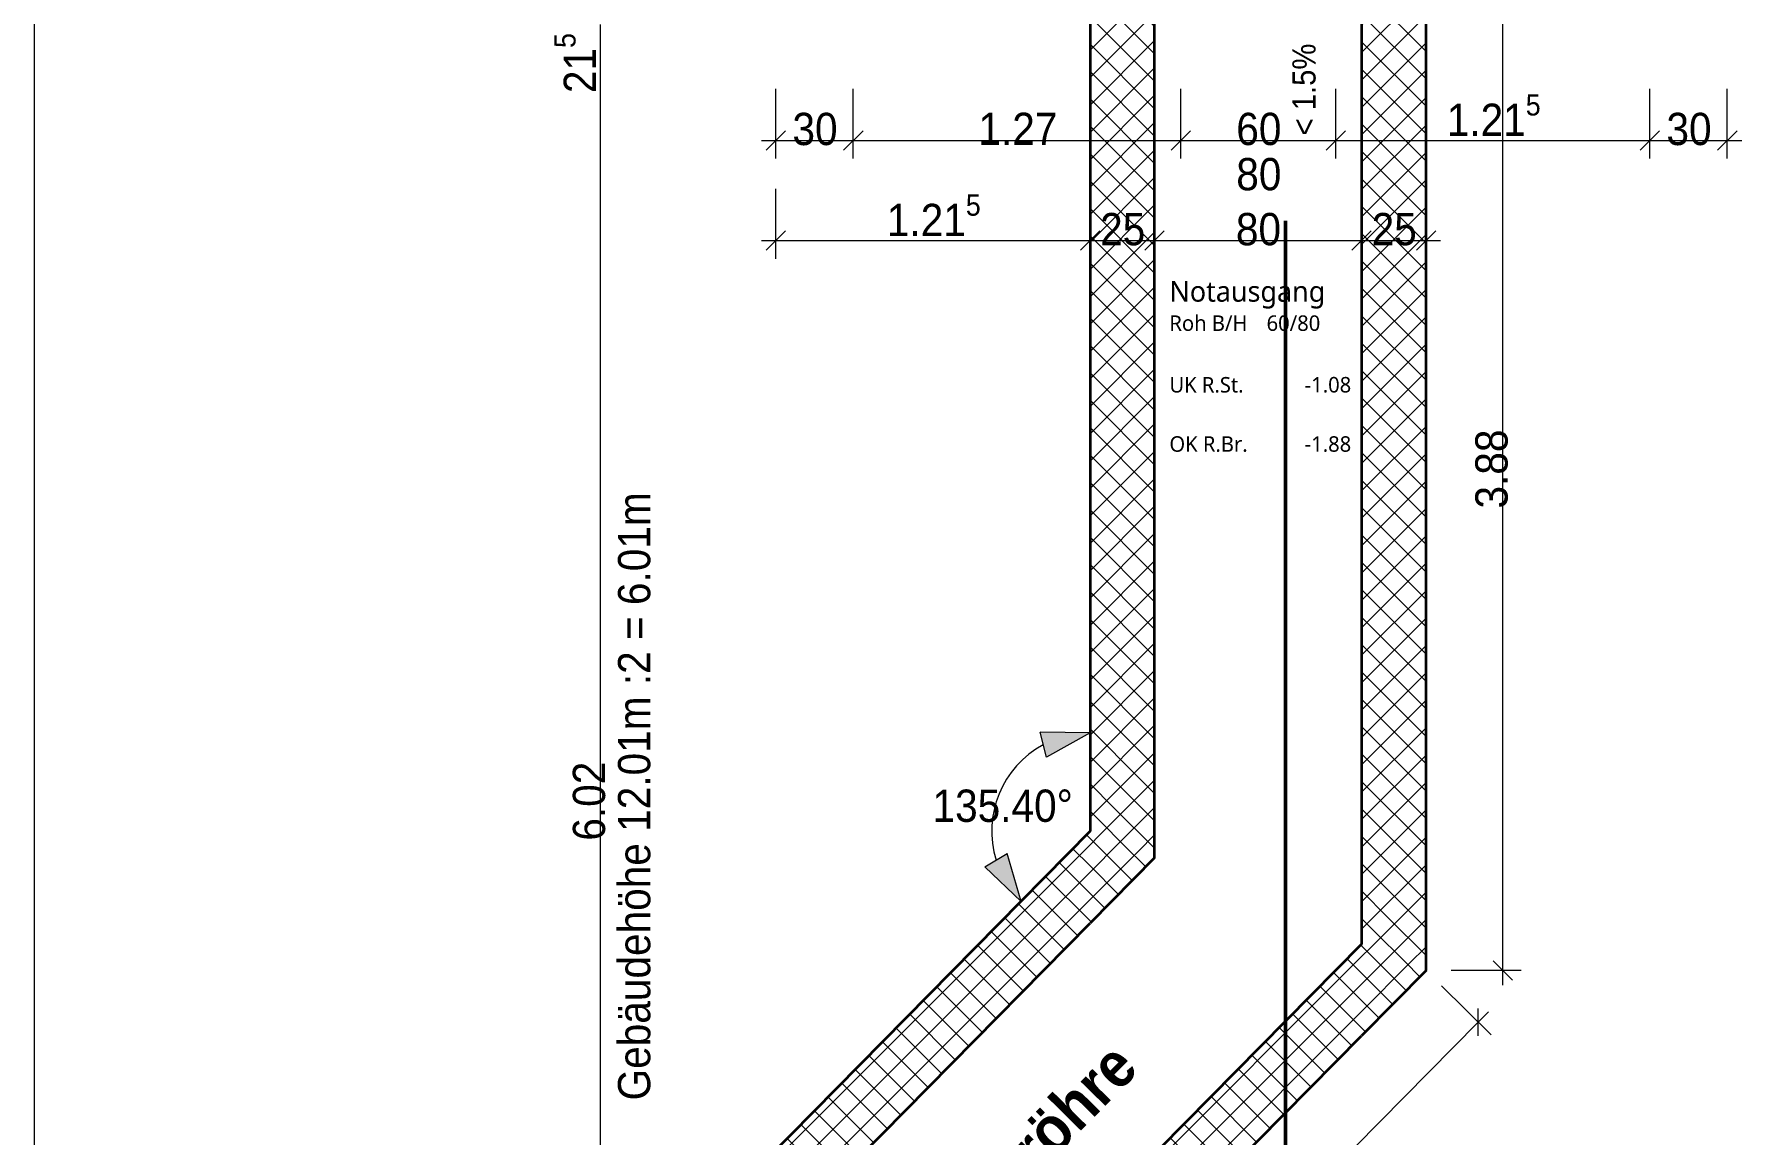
# Model space of a CAD drawing. Header units: metres. Extents: x -0.64 to 0.89, y -0.01 to 0.61.
# Drawn here: x 0.005 to 0.1373, y 0.1505 to 0.2357 of the extents above; entities that cross this region are included whole.
import ezdxf
from ezdxf.xclip import XClip

# ---------------------------------------------------------------- set-up
doc = ezdxf.new("R2010")
doc.units = ezdxf.units.M
doc.header["$MEASUREMENT"] = 0
doc.header["$XCLIPFRAME"] = 0
doc.linetypes.add('Strichpunkt 6_2_2mm Schnitt', pattern=[0.01, 0.006, -0.002, 0, -0.002])
for name, color, linetype in [('011_Stift 1.Grau', 7, 'Continuous'), ('015 Innenwände', 7, 'Continuous'), ('015 Innenwände Bauteilschraffuren', 7, 'Continuous'), ('060 Möbel Einbau', 7, 'Continuous'), ('107 Schutzraum', 7, 'Continuous'), ('160 Beschriftungen Ausführung', 7, 'Continuous'), ('340 Schutzraum', 7, 'Continuous'), ('910 Layout Planrahmen', 7, 'Continuous')]:
    doc.layers.add(name, color=color, linetype=linetype)
doc.styles.add('ERSTELLTER_STIL_4', font='')
doc.styles.add('ERSTELLTER_STIL_5', font='Arial.ttf', dxfattribs={"width": 0.9})
doc.styles.add('ERSTELLTER_STIL_6', font='Arial Bold.ttf', dxfattribs={"width": 0.9})
doc.styles.get('ERSTELLTER_STIL_4').set_extended_font_data('Noto Sans')
pattern_1 = [(44.99999999999999, (0.5632624936329055, 0.7045894040556212), (-0.001060660171779821, 0.001060660171779822), []), (135.0000000000002, (0.5632624936329055, 0.7045894040556212), (0.001060660171779818, 0.001060660171779824), [])]

# ---------------------------------------------------------------- blocks, each defined once
blk = doc.blocks.new('Zeichnung_2_1', base_point=(0.5632624936329055, 0.7045894040556212))
at = {"layer": '015 Innenwände Bauteilschraffuren', "linetype": 'Continuous', "lineweight": 0, "true_color": 0x000000}
h = blk.add_hatch(dxfattribs=at)
h.set_pattern_fill('Beton_0001', color=18, style=0, pattern_type=2)
h.set_pattern_definition(pattern_1)
h.paths.add_polyline_path([(0.0917891782163675, 0.1790677878106347), (0.0917891782163675, 0.239476264898043), (0.0867891782163675, 0.239476264898043), (0.0867891782163675, 0.1739975091501574)])
h = blk.add_hatch(dxfattribs=at)
h.set_pattern_fill('Beton_0001', color=18, style=0, pattern_type=2)
h.set_pattern_definition(pattern_1)
h.paths.add_polyline_path([(0.1128193750715804, 0.1703314513525802), (0.1128193750715804, 0.239476264898043), (0.1078193750715804, 0.239476264898043), (0.1078193750715804, 0.1652681031087587)])
h = blk.add_hatch(dxfattribs=at)
h.set_pattern_fill('Beton_0001', color=18, style=0, pattern_type=2)
h.set_pattern_definition(pattern_1)
h.paths.add_polyline_path([(0.09178917826526717, 0.1790677878106347), (0.0867891782163675, 0.173997509097968), (0.09178917826526717, 0.1719468520789423)])
h = blk.add_hatch(dxfattribs=at)
h.set_pattern_fill('Beton_0001', color=18, style=0, pattern_type=2)
h.set_pattern_definition(pattern_1)
h.paths.add_polyline_path([(0.02414701592032942, 0.103353929671315), (0.08678917821636739, 0.1668765734184651), (0.08678917821636739, 0.1739975091501574), (0.02061139591825356, 0.1068895496733909)])
h = blk.add_hatch(dxfattribs=at)
h.set_pattern_fill('Beton_0001', color=18, style=0, pattern_type=2)
h.set_pattern_definition(pattern_1)
h.paths.add_polyline_path([(0.08678917821636739, 0.1668765734184651), (0.09178917826526711, 0.1719468521311318), (0.08678917821636739, 0.1739975091501574)])
h = blk.add_hatch(dxfattribs=at)
h.set_pattern_fill('Beton_0001', color=18, style=0, pattern_type=2)
h.set_pattern_definition(pattern_1)
h.paths.add_polyline_path([(0.1128193751101832, 0.1703314513525802), (0.1078193750715804, 0.1652681031237625), (0.1128193751101832, 0.1632154485814867)])
h = blk.add_hatch(dxfattribs=at)
h.set_pattern_fill('Beton_0001', color=18, style=0, pattern_type=2)
h.set_pattern_definition(pattern_1)
h.paths.add_polyline_path([(0.1078193750715804, 0.1652681031087587), (0.03548433853039812, 0.09201660706124626), (0.03901994248580254, 0.08848100310584184), (0.1078193750715804, 0.1581521003376652)])
h = blk.add_hatch(dxfattribs=at)
h.set_pattern_fill('Beton_0001', color=18, style=0, pattern_type=2)
h.set_pattern_definition(pattern_1)
h.paths.add_polyline_path([(0.1128193751101832, 0.163215448566483), (0.1078193750715804, 0.1652681031087587), (0.1078193750715804, 0.1581521003376652)])
at = {"layer": '107 Schutzraum', "linetype": 'Continuous', "lineweight": 13}
for points in [[(0.0867891782163675, 0.1816126300623236), (0.08292586551434855, 0.1816676328416662), (0.08341595008782426, 0.1797286071505414)], [(0.08144218366460193, 0.1685753586754565), (0.0803632395022541, 0.1722853573053554), (0.07865279100654038, 0.1712488393539857)]]:
    blk.add_hatch(color=7, dxfattribs=at).paths.add_polyline_path(points)
at = {"layer": '015 Innenwände', "color": 7, "linetype": 'Continuous', "lineweight": 35, "ltscale": 1000, "flags": 128}
for points in [[(0.0867891782163675, 0.239476264898043), (0.0867891782163675, 0.1739975091501574)], [(0.0917891782163675, 0.1719468520789424), (0.0917891782163675, 0.239476264898043)], [(0.1078193750715804, 0.239476264898043), (0.1078193750715804, 0.1652681031087587)], [(0.1128193750715804, 0.1632154485814867), (0.1128193750715804, 0.239476264898043)], [(0.0867891782163675, 0.1739975091501574), (0.01710053586647708, 0.103329341913302)], [(0.0917891782163675, 0.1719468520789424), (0.0867891782163675, 0.1668765734184652)], [(0.02414701592032942, 0.103353929671315), (0.0867891782163675, 0.1668765734184652)], [(0.1078193750715804, 0.1652681031087587), (0.03548433853039812, 0.09201660706124626)], [(0.1128193750715804, 0.1632154485814867), (0.1078193750715804, 0.1581521003376652)], [(0.03550666457841878, 0.0849232132013602), (0.1078193750715804, 0.1581521003376652)]]:
    blk.add_lwpolyline(points, dxfattribs=at)
at = {"layer": '107 Schutzraum', "color": 7, "linetype": 'Continuous', "lineweight": 13, "ltscale": 1000}
for p, q in [((0.118768659856285, 0.1632154477119619), (0.118768659856285, 0.2407762652863804)), ((0.04886177048228481, 0.1160762663503242), (0.04886177048228481, 0.2364762645264926)), ((0.06245427751789382, 0.2260943605563524), (0.06245427751789382, 0.2315006071132022)), ((0.06845427338502418, 0.2260943605563524), (0.06845427338502418, 0.2315006071132022)), ((0.09383352199409463, 0.2260943605563524), (0.09383352199409463, 0.2315006071132022)), ((0.105833521428585, 0.2260943605563524), (0.105833521428585, 0.2315006071132022)), ((0.1301542733649484, 0.2260943605563524), (0.1301542733649484, 0.2315006071132022)), ((0.1361542769323084, 0.2260943605563524), (0.1361542769323084, 0.2315006071132022)), ((0.06320427988887126, 0.2282506096726828), (0.0617042751469164, 0.2267506126309577)), ((0.0692042757560016, 0.2282506096726828), (0.06770427871427642, 0.2267506126309577)), ((0.09458352436507204, 0.2282506096726828), (0.09308352732334688, 0.2267506126309577)), ((0.1065835237995624, 0.2282506096726828), (0.1050835267578373, 0.2267506126309577)), ((0.1309042757359258, 0.2282506096726828), (0.1294042786942006, 0.2267506126309577)), ((0.135404274561331, 0.2267506126309577), (0.1369042793032858, 0.2282506096726828)), ((0.06132927396142768, 0.2275006073017054), (0.06245427751789382, 0.2275006073017054)), ((0.06245427751789382, 0.2275006073017054), (0.06845427338502418, 0.2275006073017054)), ((0.06845427338502418, 0.2275006073017054), (0.09383352199409463, 0.2275006073017054)), ((0.09383352199409463, 0.2275006073017054), (0.105833521428585, 0.2275006073017054)), ((0.105833521428585, 0.2275006073017054), (0.1301542733649484, 0.2275006073017054)), ((0.1301542733649484, 0.2275006073017054), (0.1361542769323084, 0.2275006073017054)), ((0.1361542769323084, 0.2275006073017054), (0.1372792727885449, 0.2275006073017054)), ((0.06245427751789382, 0.218336456154545), (0.06245427751789382, 0.2237427104116244)), ((0.08678917477618209, 0.218336456154545), (0.08678917477618209, 0.2237427104116244)), ((0.09178918031572535, 0.218336456154545), (0.09178918031572535, 0.2237427104116244)), ((0.1078193721622937, 0.218336456154545), (0.1078193721622937, 0.2237427104116244)), ((0.1128193777018369, 0.218336456154545), (0.1128193777018369, 0.2237427104116244)), ((0.06132927396142768, 0.2197427106001276), (0.06245427751789382, 0.2197427106001276)), ((0.06320427988887126, 0.2204927052708754), (0.0617042751469164, 0.2189927082291502)), ((0.06245427751789382, 0.2197427106001276), (0.08678917477618209, 0.2197427106001276)), ((0.0875391771471595, 0.2204927052708754), (0.08603918010543435, 0.2189927082291502)), ((0.08678917477618209, 0.2197427106001276), (0.09178918031572535, 0.2197427106001276)), ((0.0925391749864731, 0.2204927052708754), (0.09103917794474792, 0.2189927082291502)), ((0.09178918031572535, 0.2197427106001276), (0.1078193721622937, 0.2197427106001276)), ((0.1085693745332711, 0.2204927052708754), (0.1070693774915459, 0.2189927082291502)), ((0.1078193721622937, 0.2197427106001276), (0.1128193777018369, 0.2197427106001276)), ((0.1120693753308595, 0.2189927082291502), (0.1135693723725847, 0.2204927052708754)), ((0.1128193777018369, 0.2197427106001276), (0.1139443735580734, 0.2197427106001276)), ((0.08341595056006978, 0.1797286056643832), (0.08292586174176148, 0.1816676313013987)), ((0.08678917477618209, 0.1816126285607838), (0.08292586174176148, 0.1816676313013987)), ((0.08678917477618209, 0.1816126285607838), (0.08341595056006978, 0.1797286056643832)), ((0.07865278868506989, 0.1712488355308545), (0.08036324070421995, 0.1722853557480506)), ((0.0814421814867314, 0.1685753619868182), (0.08036324070421995, 0.1722853557480506)), ((0.0814421814867314, 0.1685753619868182), (0.07865278868506989, 0.1712488355308545)), ((0.1201749143018676, 0.1632154477119619), (0.1147686600447882, 0.1632154477119619)), ((0.1180186651855372, 0.1639654500829394), (0.1195186622272624, 0.1624654453409845)), ((0.118768659856285, 0.1620904518557255), (0.118768659856285, 0.1632154477119619)), ((0.1178598633488158, 0.1582380192458448), (0.1140130827075213, 0.1620366734516299)), ((0.116865933101988, 0.1581654676817858), (0.1168525809037203, 0.1602867500551325)), ((0.03954654852900315, 0.08093387342739963), (0.1168592570028542, 0.159226112718574)), ((0.1168592570028542, 0.159226112718574), (0.1176497317810375, 0.1600265977953433))]:
    blk.add_line(p, q, dxfattribs=at)
blk.add_arc((0.0867891782163675, 0.1739975091501574), 0.00761512091216621, 118.3686527687661, 197.0311976625164, dxfattribs=at)
at = {"layer": '340 Schutzraum', "color": 7, "linetype": 'Strichpunkt 6_2_2mm Schnitt', "lineweight": 50, "ltscale": 1000, "flags": 128}
blk.add_lwpolyline([(0.09206459052645155, 0.1218660780344982), (0.1019356832283985, 0.1218665551695518), (0.1019356652131878, 0.2212671721188307)], dxfattribs=at)
at = {"layer": '060 Möbel Einbau', "color": 7, "linetype": 'Continuous', "lineweight": 13, "attachment_point": 1, "style": 'ERSTELLTER_STIL_4'}
for s, insert, char_height in [('\\A1;{\\pql;\\fNoto Sans|b0|i0|c0|p0;\\W1.000000;Notausgang}', (0.0929362370398969, 0.2166086596812228), 0.0016), ('\\A1;{\\pql;\\fNoto Sans|b0|i0|c0|p0;\\W1.000000;Roh B/H}', (0.0929362370398969, 0.2139477221812228), 0.0012), ('\\A1;{\\pql;\\fNoto Sans|b0|i0|c0|p0;\\W1.000000;60/80}', (0.1004662970398969, 0.2139477221812228), 0.0012), ('\\A1;{\\pql;\\fNoto Sans|b0|i0|c0|p0;\\W1.000000;UK R.St.}', (0.0929362370398969, 0.2091758471812228), 0.0012), ('\\A1;{\\pql;\\fNoto Sans|b0|i0|c0|p0;\\W1.000000;-1.08}', (0.1034169370398969, 0.2091775015929875), 0.0012), ('\\A1;{\\pql;\\fNoto Sans|b0|i0|c0|p0;\\W1.000000;OK R.Br.}', (0.0929362370398969, 0.2045892662988699), 0.0012), ('\\A1;{\\pql;\\fNoto Sans|b0|i0|c0|p0;\\W1.000000;-1.88}', (0.1034169370398969, 0.2045892662988699), 0.0012)]:
    blk.add_mtext(s, dxfattribs=dict(at, insert=insert, char_height=char_height))
at = {"layer": '107 Schutzraum', "color": 7, "linetype": 'Continuous', "lineweight": 13}
for s, insert, char_height, attachment_point, rotation, style in [('\\A1;{\\pql;\\fArial|b0|i0|c0|p0;\\W0.900000;21\\fArial|b0|i0|c0|p0;\\W0.900000;\\A1{\\H.66x;\\S5^  ;}}', (0.04924653994666066, 0.2311613651520775), 0.0025, 7, 90, 'ERSTELLTER_STIL_5'), ('\\A1;{\\pql;\\fArial|b0|i0|c0|p0;\\W0.900000;3.88}', (0.1191693325051302, 0.1989930066801603), 0.0025, 7, 90, 'ERSTELLTER_STIL_5'), ('\\A1;{\\pql;\\fArial|b0|i0|c0|p0;\\W0.900000;Gebäudehöhe 12.01m :2 = 6.01m}', (0.05276076985737489, 0.153159016483693), 0.0025, 7, 90, 'ERSTELLTER_STIL_5'), ('\\A1;{\\pql;\\fArial|b0|i0|c0|p0;\\W0.900000;6.02}', (0.04926076985737494, 0.173273416483693), 0.0025, 7, 90, 'ERSTELLTER_STIL_5'), ('\\A1;{\\pql;\\fArial|b1|i0|c0|p0;\\W0.900000;Fluchtröhre}', (0.07101633090764381, 0.1405393701265519), 0.0035, 1, 45.36066913131717, 'ERSTELLTER_STIL_6')]:
    blk.add_mtext(s, dxfattribs=dict(at, insert=insert, char_height=char_height, attachment_point=attachment_point, rotation=rotation, style=style))
at = {"layer": '107 Schutzraum', "color": 7, "linetype": 'Continuous', "lineweight": 13, "char_height": 0.0025, "attachment_point": 7, "style": 'ERSTELLTER_STIL_5'}
for s, insert in [('\\A1;{\\pql;\\fArial|b0|i0|c0|p0;\\W0.900000;1.21\\fArial|b0|i0|c0|p0;\\W0.900000;\\A1{\\H.66x;\\S5^  ;}}', (0.1144247303214288, 0.2271158437622942)), ('\\A1;{\\pql;\\fArial|b0|i0|c0|p0;\\W0.900000;30}', (0.06373814660200378, 0.2270999397444371)), ('\\A1;{\\pql;\\fArial|b0|i0|c0|p0;\\W0.900000;1.27}', (0.07814105021985368, 0.2271434665301514)), ('\\A1;{\\pql;\\fArial|b0|i0|c0|p0;\\W0.900000;60}', (0.09811739383770385, 0.22710161385158)), ('\\A1;{\\pql;\\fArial|b0|i0|c0|p0;\\W0.900000;30}', (0.1314381465667079, 0.2270999397444371)), ('\\A1;{\\pql;\\fArial|b0|i0|c0|p0;\\W0.900000;80}', (0.09811739383770385, 0.22360161385158)), ('\\A1;{\\pql;\\fArial|b0|i0|c0|p0;\\W0.900000;1.21\\fArial|b0|i0|c0|p0;\\W0.900000;\\A1{\\H.66x;\\S5^  ;}}', (0.0710525574985928, 0.219357941969695)), ('\\A1;{\\pql;\\fArial|b0|i0|c0|p0;\\W0.900000;25}', (0.08757304815676281, 0.2193437120589807)), ('\\A1;{\\pql;\\fArial|b0|i0|c0|p0;\\W0.900000;80}', (0.09808814658436926, 0.2193437120589807)), ('\\A1;{\\pql;\\fArial|b0|i0|c0|p0;\\W0.900000;25}', (0.1086032450119757, 0.2193437120589807)), ('\\A1;{\\pql;\\fArial|b0|i0|c0|p0;\\W0.900000;135.40°}', (0.07459032993415454, 0.1746937097366661))]:
    blk.add_mtext(s, dxfattribs=dict(at, insert=insert))
at = {"layer": '160 Beschriftungen Ausführung', "color": 7, "linetype": 'Continuous', "lineweight": 13, "insert": (0.1024587468871864, 0.2278846142684101), "char_height": 0.001800000000000002, "attachment_point": 1, "rotation": 90, "style": 'ERSTELLTER_STIL_5'}
blk.add_mtext('\\A1;{\\pql;\\fArial|b0|i0|c0|p0;\\W0.900000;< 1.5%}', dxfattribs=at)

msp = doc.modelspace()

# ---------------------------------------------------------------- linework, layer by layer
at = {"layer": '910 Layout Planrahmen', "color": 7, "linetype": 'Continuous', "lineweight": 13, "ltscale": 1000}
msp.add_line((0.005000000000000004, 0.594), (0.005000000000000004, 0.00999999999999995), dxfattribs=at)

# ---------------------------------------------------------------- block references
at = {"layer": '011_Stift 1.Grau', "color": 7, "linetype": 'Continuous', "lineweight": 13, "ltscale": 1000}
ref = msp.add_blockref('Zeichnung_2_1', (0.5632624936329055, 0.7045894040556212), dxfattribs=at)
XClip(ref).set_block_clipping_path([(0.006962295109945576, 0.07724682635061808), (0.2080568708290497, 0.594)])

doc.saveas('drawing.dxf')
